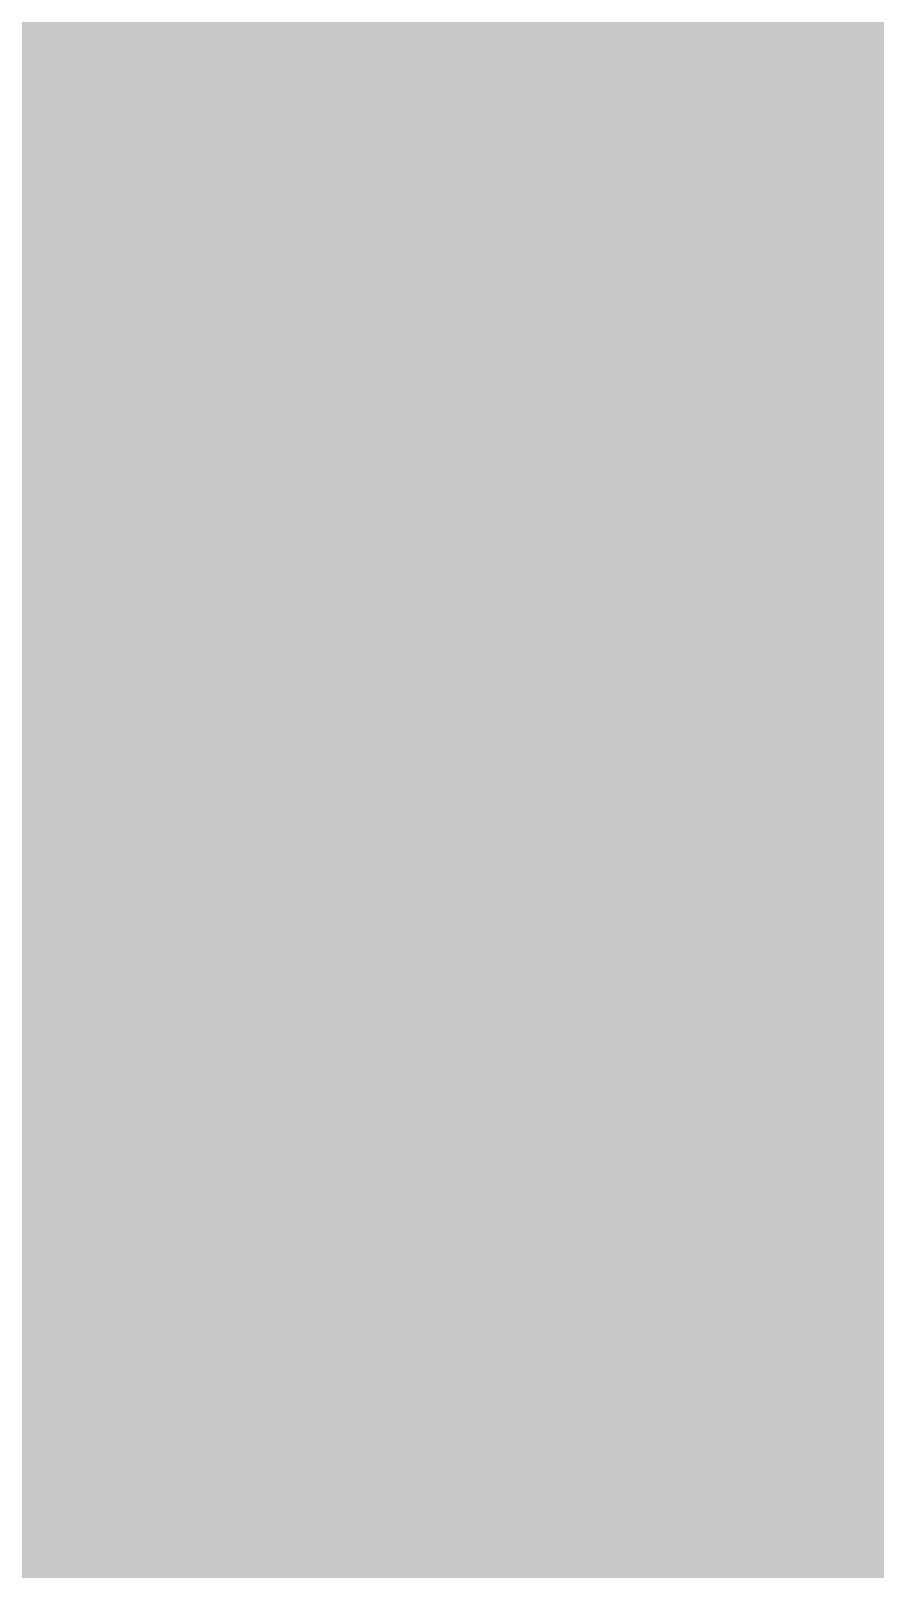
# Model space of a CAD drawing. Extents: x -0.1 to 65.1, y -1.2 to 30.1.
# Drawn here: x 27.1096 to 27.3611, y 4.9156 to 5.3763 of the extents above; entities that cross this region are included whole.
import ezdxf

# ---------------------------------------------------------------- set-up
doc = ezdxf.new("R2010")
doc.units = 0
doc.header["$MEASUREMENT"] = 0
doc.layers.get('0').update_dxf_attribs({"linetype": 'CONTINUOUS'})
doc.layers.add('2D_LINE_126', color=7, linetype='CONTINUOUS')

# ---------------------------------------------------------------- blocks, each defined once
blk = doc.blocks.new('SMOOTH_0$0254')
at = {"const_width": 0.0127}
blk.add_lwpolyline([(-0.00635, 0, 1), (0.00635, 0, 1)], format="xyb", close=True, dxfattribs=at)
blk = doc.blocks.new('DRAWING_63')
at = {"layer": '2D_LINE_126', "const_width": 0.0254}
for points in [[(-3.07467, -2.57175), (-3.07467, -2.56032), (-3.07467, -2.54889), (-3.07467, -2.53746), (-3.07467, -2.52603), (-3.07467, -2.5146), (-3.07467, -2.50317), (-3.07467, -2.49174), (-3.07467, -2.48031), (-3.07467, -2.46888), (-3.07467, -2.45745), (-3.07467, -2.44602), (-3.07467, -2.43459), (-3.07467, -2.42316), (-3.07467, -2.41173), (-3.07467, -2.4003), (-3.07467, -2.38887), (-3.07467, -2.37744), (-3.07467, -2.36601), (-3.07467, -2.35458), (-3.07467, -2.34315), (-3.07467, -2.33172), (-3.07467, -2.32029), (-3.07467, -2.30886), (-3.07467, -2.29743), (-3.07467, -2.286), (-3.07467, -2.27457), (-3.07467, -2.26314), (-3.07467, -2.25171), (-3.07467, -2.24028), (-3.07467, -2.22885), (-3.07467, -2.21742), (-3.07467, -2.20599), (-3.07467, -2.19456), (-3.07467, -2.18313), (-3.07467, -2.1717), (-3.07467, -2.16027), (-3.07467, -2.14884), (-3.07467, -2.13741), (-3.07467, -2.12598), (-3.07467, -2.11455), (-3.07467, -2.10312)], [(-3.06324, -2.57175), (-3.06324, -2.56032), (-3.06324, -2.54889), (-3.06324, -2.53746), (-3.06324, -2.52603), (-3.06324, -2.5146), (-3.06324, -2.50317), (-3.06324, -2.49174), (-3.06324, -2.48031), (-3.06324, -2.46888), (-3.06324, -2.45745), (-3.06324, -2.44602), (-3.06324, -2.43459), (-3.06324, -2.42316), (-3.06324, -2.41173), (-3.06324, -2.4003), (-3.06324, -2.38887), (-3.06324, -2.37744), (-3.06324, -2.36601), (-3.06324, -2.35458), (-3.06324, -2.34315), (-3.06324, -2.33172), (-3.06324, -2.32029), (-3.06324, -2.30886), (-3.06324, -2.29743), (-3.06324, -2.286), (-3.06324, -2.27457), (-3.06324, -2.26314), (-3.06324, -2.25171), (-3.06324, -2.24028), (-3.06324, -2.22885), (-3.06324, -2.21742), (-3.06324, -2.20599), (-3.06324, -2.19456), (-3.06324, -2.18313), (-3.06324, -2.1717), (-3.06324, -2.16027), (-3.06324, -2.14884), (-3.06324, -2.13741), (-3.06324, -2.12598), (-3.06324, -2.11455), (-3.06324, -2.10312)], [(-3.05181, -2.57175), (-3.05181, -2.56032), (-3.05181, -2.54889), (-3.05181, -2.53746), (-3.05181, -2.52603), (-3.05181, -2.5146), (-3.05181, -2.50317), (-3.05181, -2.49174), (-3.05181, -2.48031), (-3.05181, -2.46888), (-3.05181, -2.45745), (-3.05181, -2.44602), (-3.05181, -2.43459), (-3.05181, -2.42316), (-3.05181, -2.41173), (-3.05181, -2.4003), (-3.05181, -2.38887), (-3.05181, -2.37744), (-3.05181, -2.36601), (-3.05181, -2.35458), (-3.05181, -2.34315), (-3.05181, -2.33172), (-3.05181, -2.32029), (-3.05181, -2.30886), (-3.05181, -2.29743), (-3.05181, -2.286), (-3.05181, -2.27457), (-3.05181, -2.26314), (-3.05181, -2.25171), (-3.05181, -2.24028), (-3.05181, -2.22885), (-3.05181, -2.21742), (-3.05181, -2.20599), (-3.05181, -2.19456), (-3.05181, -2.18313), (-3.05181, -2.1717), (-3.05181, -2.16027), (-3.05181, -2.14884), (-3.05181, -2.13741), (-3.05181, -2.12598), (-3.05181, -2.11455), (-3.05181, -2.10312)], [(-3.04038, -2.57175), (-3.04038, -2.56032), (-3.04038, -2.54889), (-3.04038, -2.53746), (-3.04038, -2.52603), (-3.04038, -2.5146), (-3.04038, -2.50317), (-3.04038, -2.49174), (-3.04038, -2.48031), (-3.04038, -2.46888), (-3.04038, -2.45745), (-3.04038, -2.44602), (-3.04038, -2.43459), (-3.04038, -2.42316), (-3.04038, -2.41173), (-3.04038, -2.4003), (-3.04038, -2.38887), (-3.04038, -2.37744), (-3.04038, -2.36601), (-3.04038, -2.35458), (-3.04038, -2.34315), (-3.04038, -2.33172), (-3.04038, -2.32029), (-3.04038, -2.30886), (-3.04038, -2.29743), (-3.04038, -2.286), (-3.04038, -2.27457), (-3.04038, -2.26314), (-3.04038, -2.25171), (-3.04038, -2.24028), (-3.04038, -2.22885), (-3.04038, -2.21742), (-3.04038, -2.20599), (-3.04038, -2.19456), (-3.04038, -2.18313), (-3.04038, -2.1717), (-3.04038, -2.16027), (-3.04038, -2.14884), (-3.04038, -2.13741), (-3.04038, -2.12598), (-3.04038, -2.11455), (-3.04038, -2.10312)], [(-3.02895, -2.57175), (-3.02895, -2.56032), (-3.02895, -2.54889), (-3.02895, -2.53746), (-3.02895, -2.52603), (-3.02895, -2.5146), (-3.02895, -2.50317), (-3.02895, -2.49174), (-3.02895, -2.48031), (-3.02895, -2.46888), (-3.02895, -2.45745), (-3.02895, -2.44602), (-3.02895, -2.43459), (-3.02895, -2.42316), (-3.02895, -2.41173), (-3.02895, -2.4003), (-3.02895, -2.38887), (-3.02895, -2.37744), (-3.02895, -2.36601), (-3.02895, -2.35458), (-3.02895, -2.34315), (-3.02895, -2.33172), (-3.02895, -2.32029), (-3.02895, -2.30886), (-3.02895, -2.29743), (-3.02895, -2.286), (-3.02895, -2.27457), (-3.02895, -2.26314), (-3.02895, -2.25171), (-3.02895, -2.24028), (-3.02895, -2.22885), (-3.02895, -2.21742), (-3.02895, -2.20599), (-3.02895, -2.19456), (-3.02895, -2.18313), (-3.02895, -2.1717), (-3.02895, -2.16027), (-3.02895, -2.14884), (-3.02895, -2.13741), (-3.02895, -2.12598), (-3.02895, -2.11455), (-3.02895, -2.10312)], [(-3.01752, -2.57175), (-3.01752, -2.56032), (-3.01752, -2.54889), (-3.01752, -2.53746), (-3.01752, -2.52603), (-3.01752, -2.5146), (-3.01752, -2.50317), (-3.01752, -2.49174), (-3.01752, -2.48031), (-3.01752, -2.46888), (-3.01752, -2.45745), (-3.01752, -2.44602), (-3.01752, -2.43459), (-3.01752, -2.42316), (-3.01752, -2.41173), (-3.01752, -2.4003), (-3.01752, -2.38887), (-3.01752, -2.37744), (-3.01752, -2.36601), (-3.01752, -2.35458), (-3.01752, -2.34315), (-3.01752, -2.33172), (-3.01752, -2.32029), (-3.01752, -2.30886), (-3.01752, -2.29743), (-3.01752, -2.286), (-3.01752, -2.27457), (-3.01752, -2.26314), (-3.01752, -2.25171), (-3.01752, -2.24028), (-3.01752, -2.22885), (-3.01752, -2.21742), (-3.01752, -2.20599), (-3.01752, -2.19456), (-3.01752, -2.18313), (-3.01752, -2.1717), (-3.01752, -2.16027), (-3.01752, -2.14884), (-3.01752, -2.13741), (-3.01752, -2.12598), (-3.01752, -2.11455), (-3.01752, -2.10312)], [(-3.00609, -2.57175), (-3.00609, -2.56032), (-3.00609, -2.54889), (-3.00609, -2.53746), (-3.00609, -2.52603), (-3.00609, -2.5146), (-3.00609, -2.50317), (-3.00609, -2.49174), (-3.00609, -2.48031), (-3.00609, -2.46888), (-3.00609, -2.45745), (-3.00609, -2.44602), (-3.00609, -2.43459), (-3.00609, -2.42316), (-3.00609, -2.41173), (-3.00609, -2.4003), (-3.00609, -2.38887), (-3.00609, -2.37744), (-3.00609, -2.36601), (-3.00609, -2.35458), (-3.00609, -2.34315), (-3.00609, -2.33172), (-3.00609, -2.32029), (-3.00609, -2.30886), (-3.00609, -2.29743), (-3.00609, -2.286), (-3.00609, -2.27457), (-3.00609, -2.26314), (-3.00609, -2.25171), (-3.00609, -2.24028), (-3.00609, -2.22885), (-3.00609, -2.21742), (-3.00609, -2.20599), (-3.00609, -2.19456), (-3.00609, -2.18313), (-3.00609, -2.1717), (-3.00609, -2.16027), (-3.00609, -2.14884), (-3.00609, -2.13741), (-3.00609, -2.12598), (-3.00609, -2.11455), (-3.00609, -2.10312)], [(-2.99466, -2.57175), (-2.99466, -2.56032), (-2.99466, -2.54889), (-2.99466, -2.53746), (-2.99466, -2.52603), (-2.99466, -2.5146), (-2.99466, -2.50317), (-2.99466, -2.49174), (-2.99466, -2.48031), (-2.99466, -2.46888), (-2.99466, -2.45745), (-2.99466, -2.44602), (-2.99466, -2.43459), (-2.99466, -2.42316), (-2.99466, -2.41173), (-2.99466, -2.4003), (-2.99466, -2.38887), (-2.99466, -2.37744), (-2.99466, -2.36601), (-2.99466, -2.35458), (-2.99466, -2.34315), (-2.99466, -2.33172), (-2.99466, -2.32029), (-2.99466, -2.30886), (-2.99466, -2.29743), (-2.99466, -2.286), (-2.99466, -2.27457), (-2.99466, -2.26314), (-2.99466, -2.25171), (-2.99466, -2.24028), (-2.99466, -2.22885), (-2.99466, -2.21742), (-2.99466, -2.20599), (-2.99466, -2.19456), (-2.99466, -2.18313), (-2.99466, -2.1717), (-2.99466, -2.16027), (-2.99466, -2.14884), (-2.99466, -2.13741), (-2.99466, -2.12598), (-2.99466, -2.11455), (-2.99466, -2.10312)], [(-2.98323, -2.57175), (-2.98323, -2.56032), (-2.98323, -2.54889), (-2.98323, -2.53746), (-2.98323, -2.52603), (-2.98323, -2.5146), (-2.98323, -2.50317), (-2.98323, -2.49174), (-2.98323, -2.48031), (-2.98323, -2.46888), (-2.98323, -2.45745), (-2.98323, -2.44602), (-2.98323, -2.43459), (-2.98323, -2.42316), (-2.98323, -2.41173), (-2.98323, -2.4003), (-2.98323, -2.38887), (-2.98323, -2.37744), (-2.98323, -2.36601), (-2.98323, -2.35458), (-2.98323, -2.34315), (-2.98323, -2.33172), (-2.98323, -2.32029), (-2.98323, -2.30886), (-2.98323, -2.29743), (-2.98323, -2.286), (-2.98323, -2.27457), (-2.98323, -2.26314), (-2.98323, -2.25171), (-2.98323, -2.24028), (-2.98323, -2.22885), (-2.98323, -2.21742), (-2.98323, -2.20599), (-2.98323, -2.19456), (-2.98323, -2.18313), (-2.98323, -2.1717), (-2.98323, -2.16027), (-2.98323, -2.14884), (-2.98323, -2.13741), (-2.98323, -2.12598), (-2.98323, -2.11455), (-2.98323, -2.10312)], [(-3.25755, -2.41173), (-3.24612, -2.41173), (-3.23469, -2.41173), (-3.22326, -2.41173), (-3.22326, -2.4003), (-3.21183, -2.4003), (-3.2004, -2.4003), (-3.18897, -2.4003), (-3.18897, -2.38887), (-3.17754, -2.38887), (-3.16611, -2.38887), (-3.16611, -2.37744), (-3.15468, -2.37744), (-3.14325, -2.37744), (-3.14325, -2.36601), (-3.13182, -2.36601), (-3.13182, -2.35458), (-3.12039, -2.35458), (-3.10896, -2.35458), (-3.09753, -2.35458), (-3.09753, -2.34315), (-3.0861, -2.34315), (-3.0861, -2.33172), (-3.07467, -2.33172), (-3.06324, -2.33172), (-3.05181, -2.33172), (-3.04038, -2.33172), (-3.02895, -2.33172), (-3.01752, -2.33172), (-3.00609, -2.33172), (-2.99466, -2.33172), (-2.98323, -2.33172), (-2.9718, -2.33172)], [(-3.25755, -2.57175), (-3.24612, -2.57175), (-3.23469, -2.57175), (-3.22326, -2.57175), (-3.21183, -2.57175), (-3.2004, -2.57175), (-3.18897, -2.57175), (-3.17754, -2.57175), (-3.16611, -2.57175), (-3.15468, -2.57175), (-3.14325, -2.57175), (-3.13182, -2.57175), (-3.12039, -2.57175), (-3.10896, -2.57175), (-3.09753, -2.57175), (-3.0861, -2.57175), (-3.07467, -2.57175), (-3.06324, -2.57175), (-3.05181, -2.57175), (-3.04038, -2.57175), (-3.02895, -2.57175), (-3.01752, -2.57175), (-3.00609, -2.57175), (-2.99466, -2.57175), (-2.98323, -2.57175), (-2.9718, -2.57175)], [(-3.25755, -2.52603), (-3.24612, -2.52603), (-3.23469, -2.52603), (-3.22326, -2.52603), (-3.22326, -2.5146), (-3.21183, -2.5146), (-3.2004, -2.5146), (-3.18897, -2.5146), (-3.18897, -2.50317), (-3.17754, -2.50317), (-3.16611, -2.50317), (-3.16611, -2.49174), (-3.15468, -2.49174), (-3.14325, -2.49174), (-3.14325, -2.48031), (-3.13182, -2.48031), (-3.13182, -2.46888), (-3.12039, -2.46888), (-3.10896, -2.46888), (-3.09753, -2.46888), (-3.09753, -2.45745), (-3.0861, -2.45745), (-3.0861, -2.44602), (-3.07467, -2.44602), (-3.06324, -2.44602), (-3.05181, -2.44602), (-3.04038, -2.44602), (-3.02895, -2.44602), (-3.01752, -2.44602), (-3.00609, -2.44602), (-2.99466, -2.44602), (-2.98323, -2.44602), (-2.9718, -2.44602)], [(-3.13182, -2.57175), (-3.13182, -2.56032), (-3.12039, -2.56032), (-3.10896, -2.56032), (-3.09753, -2.56032), (-3.09753, -2.54889), (-3.0861, -2.54889), (-3.0861, -2.53746), (-3.07467, -2.53746), (-3.06324, -2.53746), (-3.05181, -2.53746), (-3.04038, -2.53746), (-3.02895, -2.53746), (-3.01752, -2.53746), (-3.00609, -2.53746), (-2.99466, -2.53746), (-2.98323, -2.53746), (-2.9718, -2.53746)], [(-3.25755, -2.36601), (-3.24612, -2.36601), (-3.23469, -2.36601), (-3.22326, -2.36601), (-3.22326, -2.35458), (-3.21183, -2.35458), (-3.2004, -2.35458), (-3.18897, -2.35458), (-3.18897, -2.34315), (-3.17754, -2.34315), (-3.16611, -2.34315), (-3.16611, -2.33172), (-3.15468, -2.33172), (-3.14325, -2.33172), (-3.14325, -2.32029), (-3.13182, -2.32029), (-3.13182, -2.30886), (-3.12039, -2.30886), (-3.10896, -2.30886), (-3.09753, -2.30886), (-3.09753, -2.29743), (-3.0861, -2.29743), (-3.0861, -2.286), (-3.07467, -2.286), (-3.06324, -2.286), (-3.05181, -2.286), (-3.04038, -2.286), (-3.02895, -2.286), (-3.01752, -2.286), (-3.00609, -2.286), (-2.99466, -2.286), (-2.98323, -2.286), (-2.9718, -2.286)], [(-3.16611, -2.57175), (-3.16611, -2.56032), (-3.15468, -2.56032), (-3.14325, -2.56032), (-3.14325, -2.54889), (-3.13182, -2.54889), (-3.13182, -2.53746), (-3.12039, -2.53746), (-3.10896, -2.53746), (-3.09753, -2.53746), (-3.09753, -2.52603), (-3.0861, -2.52603), (-3.0861, -2.5146), (-3.07467, -2.5146), (-3.06324, -2.5146), (-3.05181, -2.5146), (-3.04038, -2.5146), (-3.02895, -2.5146), (-3.01752, -2.5146), (-3.00609, -2.5146), (-2.99466, -2.5146), (-2.98323, -2.5146), (-2.9718, -2.5146)], [(-3.22326, -2.57175), (-3.22326, -2.56032), (-3.21183, -2.56032), (-3.2004, -2.56032), (-3.18897, -2.56032), (-3.18897, -2.54889), (-3.17754, -2.54889), (-3.16611, -2.54889), (-3.16611, -2.53746), (-3.15468, -2.53746), (-3.14325, -2.53746), (-3.14325, -2.52603), (-3.13182, -2.52603), (-3.13182, -2.5146), (-3.12039, -2.5146), (-3.10896, -2.5146), (-3.09753, -2.5146), (-3.09753, -2.50317), (-3.0861, -2.50317), (-3.0861, -2.49174), (-3.07467, -2.49174), (-3.06324, -2.49174), (-3.05181, -2.49174), (-3.04038, -2.49174), (-3.02895, -2.49174), (-3.01752, -2.49174), (-3.00609, -2.49174), (-2.99466, -2.49174), (-2.98323, -2.49174), (-2.9718, -2.49174)], [(-3.25755, -2.29743), (-3.24612, -2.29743), (-3.23469, -2.29743), (-3.22326, -2.29743), (-3.22326, -2.286), (-3.21183, -2.286), (-3.2004, -2.286), (-3.18897, -2.286), (-3.18897, -2.27457), (-3.17754, -2.27457), (-3.16611, -2.27457), (-3.16611, -2.26314), (-3.15468, -2.26314), (-3.14325, -2.26314), (-3.14325, -2.25171), (-3.13182, -2.25171), (-3.13182, -2.24028), (-3.12039, -2.24028), (-3.10896, -2.24028), (-3.09753, -2.24028), (-3.09753, -2.22885), (-3.0861, -2.22885), (-3.0861, -2.21742), (-3.07467, -2.21742), (-3.06324, -2.21742), (-3.05181, -2.21742), (-3.04038, -2.21742), (-3.02895, -2.21742), (-3.01752, -2.21742), (-3.00609, -2.21742), (-2.99466, -2.21742), (-2.98323, -2.21742), (-2.9718, -2.21742)], [(-3.25755, -2.25171), (-3.24612, -2.25171), (-3.23469, -2.25171), (-3.22326, -2.25171), (-3.22326, -2.24028), (-3.21183, -2.24028), (-3.2004, -2.24028), (-3.18897, -2.24028), (-3.18897, -2.22885), (-3.17754, -2.22885), (-3.16611, -2.22885), (-3.16611, -2.21742), (-3.15468, -2.21742), (-3.14325, -2.21742), (-3.14325, -2.20599), (-3.13182, -2.20599), (-3.13182, -2.19456), (-3.12039, -2.19456), (-3.10896, -2.19456), (-3.09753, -2.19456), (-3.09753, -2.18313), (-3.0861, -2.18313), (-3.0861, -2.1717), (-3.07467, -2.1717), (-3.06324, -2.1717), (-3.05181, -2.1717), (-3.04038, -2.1717), (-3.02895, -2.1717), (-3.01752, -2.1717), (-3.00609, -2.1717), (-2.99466, -2.1717), (-2.98323, -2.1717), (-2.9718, -2.1717)], [(-3.25755, -2.46888), (-3.24612, -2.46888), (-3.23469, -2.46888), (-3.22326, -2.46888), (-3.22326, -2.45745), (-3.21183, -2.45745), (-3.2004, -2.45745), (-3.18897, -2.45745), (-3.18897, -2.44602), (-3.17754, -2.44602), (-3.16611, -2.44602), (-3.16611, -2.43459), (-3.15468, -2.43459), (-3.14325, -2.43459), (-3.14325, -2.42316), (-3.13182, -2.42316), (-3.13182, -2.41173), (-3.12039, -2.41173), (-3.10896, -2.41173), (-3.09753, -2.41173), (-3.09753, -2.4003), (-3.0861, -2.4003), (-3.0861, -2.38887), (-3.07467, -2.38887), (-3.06324, -2.38887), (-3.05181, -2.38887), (-3.04038, -2.38887), (-3.02895, -2.38887), (-3.01752, -2.38887), (-3.00609, -2.38887), (-2.99466, -2.38887), (-2.98323, -2.38887), (-2.9718, -2.38887)], [(-2.9718, -2.37744), (-2.98323, -2.37744), (-2.99466, -2.37744), (-3.00609, -2.37744), (-3.01752, -2.37744), (-3.02895, -2.37744), (-3.04038, -2.37744), (-3.05181, -2.37744), (-3.06324, -2.37744), (-3.07467, -2.37744), (-3.0861, -2.37744), (-3.0861, -2.38887), (-3.09753, -2.38887), (-3.09753, -2.4003), (-3.10896, -2.4003), (-3.12039, -2.4003), (-3.13182, -2.4003), (-3.13182, -2.41173), (-3.14325, -2.41173), (-3.14325, -2.42316), (-3.15468, -2.42316), (-3.16611, -2.42316), (-3.16611, -2.43459), (-3.17754, -2.43459), (-3.18897, -2.43459), (-3.18897, -2.44602), (-3.2004, -2.44602), (-3.21183, -2.44602), (-3.22326, -2.44602), (-3.22326, -2.45745), (-3.23469, -2.45745), (-3.24612, -2.45745), (-3.25755, -2.45745)], [(-3.25755, -2.49174), (-3.24612, -2.49174), (-3.23469, -2.49174), (-3.22326, -2.49174), (-3.22326, -2.48031), (-3.21183, -2.48031), (-3.2004, -2.48031), (-3.18897, -2.48031), (-3.18897, -2.46888), (-3.17754, -2.46888), (-3.16611, -2.46888), (-3.16611, -2.45745), (-3.15468, -2.45745), (-3.14325, -2.45745), (-3.14325, -2.44602), (-3.13182, -2.44602), (-3.13182, -2.43459), (-3.12039, -2.43459), (-3.10896, -2.43459), (-3.09753, -2.43459), (-3.09753, -2.42316), (-3.0861, -2.42316), (-3.0861, -2.41173), (-3.07467, -2.41173), (-3.06324, -2.41173), (-3.05181, -2.41173), (-3.04038, -2.41173), (-3.02895, -2.41173), (-3.01752, -2.41173), (-3.00609, -2.41173), (-2.99466, -2.41173), (-2.98323, -2.41173), (-2.9718, -2.41173)], [(-2.9718, -2.4003), (-2.98323, -2.4003), (-2.99466, -2.4003), (-3.00609, -2.4003), (-3.01752, -2.4003), (-3.02895, -2.4003), (-3.04038, -2.4003), (-3.05181, -2.4003), (-3.06324, -2.4003), (-3.07467, -2.4003), (-3.0861, -2.4003), (-3.0861, -2.41173), (-3.09753, -2.41173), (-3.09753, -2.42316), (-3.10896, -2.42316), (-3.12039, -2.42316), (-3.13182, -2.42316), (-3.13182, -2.43459), (-3.14325, -2.43459), (-3.14325, -2.44602), (-3.15468, -2.44602), (-3.16611, -2.44602), (-3.16611, -2.45745), (-3.17754, -2.45745), (-3.18897, -2.45745), (-3.18897, -2.46888), (-3.2004, -2.46888), (-3.21183, -2.46888), (-3.22326, -2.46888), (-3.22326, -2.48031), (-3.23469, -2.48031), (-3.24612, -2.48031), (-3.25755, -2.48031)], [(-3.25755, -2.44602), (-3.24612, -2.44602), (-3.23469, -2.44602), (-3.22326, -2.44602), (-3.22326, -2.43459), (-3.21183, -2.43459), (-3.2004, -2.43459), (-3.18897, -2.43459), (-3.18897, -2.42316), (-3.17754, -2.42316), (-3.16611, -2.42316), (-3.16611, -2.41173), (-3.15468, -2.41173), (-3.14325, -2.41173), (-3.14325, -2.4003), (-3.13182, -2.4003), (-3.13182, -2.38887), (-3.12039, -2.38887), (-3.10896, -2.38887), (-3.09753, -2.38887), (-3.09753, -2.37744), (-3.0861, -2.37744), (-3.0861, -2.36601), (-3.07467, -2.36601), (-3.06324, -2.36601), (-3.05181, -2.36601), (-3.04038, -2.36601), (-3.02895, -2.36601), (-3.01752, -2.36601), (-3.00609, -2.36601), (-2.99466, -2.36601), (-2.98323, -2.36601), (-2.9718, -2.36601)], [(-2.9718, -2.35458), (-2.98323, -2.35458), (-2.99466, -2.35458), (-3.00609, -2.35458), (-3.01752, -2.35458), (-3.02895, -2.35458), (-3.04038, -2.35458), (-3.05181, -2.35458), (-3.06324, -2.35458), (-3.07467, -2.35458), (-3.0861, -2.35458), (-3.0861, -2.36601), (-3.09753, -2.36601), (-3.09753, -2.37744), (-3.10896, -2.37744), (-3.12039, -2.37744), (-3.13182, -2.37744), (-3.13182, -2.38887), (-3.14325, -2.38887), (-3.14325, -2.4003), (-3.15468, -2.4003), (-3.16611, -2.4003), (-3.16611, -2.41173), (-3.17754, -2.41173), (-3.18897, -2.41173), (-3.18897, -2.42316), (-3.2004, -2.42316), (-3.21183, -2.42316), (-3.22326, -2.42316), (-3.22326, -2.43459), (-3.23469, -2.43459), (-3.24612, -2.43459), (-3.25755, -2.43459)], [(-3.25755, -2.4003), (-3.24612, -2.4003), (-3.23469, -2.4003), (-3.22326, -2.4003), (-3.22326, -2.38887), (-3.21183, -2.38887), (-3.2004, -2.38887), (-3.18897, -2.38887), (-3.18897, -2.37744), (-3.17754, -2.37744), (-3.16611, -2.37744), (-3.16611, -2.36601), (-3.15468, -2.36601), (-3.14325, -2.36601), (-3.14325, -2.35458), (-3.13182, -2.35458), (-3.13182, -2.34315), (-3.12039, -2.34315), (-3.10896, -2.34315), (-3.09753, -2.34315), (-3.09753, -2.33172), (-3.0861, -2.33172), (-3.0861, -2.32029), (-3.07467, -2.32029), (-3.06324, -2.32029), (-3.05181, -2.32029), (-3.04038, -2.32029), (-3.02895, -2.32029), (-3.01752, -2.32029), (-3.00609, -2.32029), (-2.99466, -2.32029), (-2.98323, -2.32029), (-2.9718, -2.32029)], [(-2.9718, -2.30886), (-2.98323, -2.30886), (-2.99466, -2.30886), (-3.00609, -2.30886), (-3.01752, -2.30886), (-3.02895, -2.30886), (-3.04038, -2.30886), (-3.05181, -2.30886), (-3.06324, -2.30886), (-3.07467, -2.30886), (-3.0861, -2.30886), (-3.0861, -2.32029), (-3.09753, -2.32029), (-3.09753, -2.33172), (-3.10896, -2.33172), (-3.12039, -2.33172), (-3.13182, -2.33172), (-3.13182, -2.34315), (-3.14325, -2.34315), (-3.14325, -2.35458), (-3.15468, -2.35458), (-3.16611, -2.35458), (-3.16611, -2.36601), (-3.17754, -2.36601), (-3.18897, -2.36601), (-3.18897, -2.37744), (-3.2004, -2.37744), (-3.21183, -2.37744), (-3.22326, -2.37744), (-3.22326, -2.38887), (-3.23469, -2.38887), (-3.24612, -2.38887), (-3.25755, -2.38887)], [(-3.10896, -2.57175), (-3.10896, -2.56032), (-3.10896, -2.54889), (-3.10896, -2.53746), (-3.10896, -2.52603), (-3.10896, -2.5146), (-3.10896, -2.50317), (-3.10896, -2.49174), (-3.10896, -2.48031), (-3.10896, -2.46888), (-3.10896, -2.45745), (-3.10896, -2.44602), (-3.10896, -2.43459), (-3.10896, -2.42316), (-3.10896, -2.41173), (-3.10896, -2.4003), (-3.10896, -2.38887), (-3.10896, -2.37744), (-3.10896, -2.36601), (-3.10896, -2.35458), (-3.10896, -2.34315), (-3.10896, -2.33172), (-3.10896, -2.32029), (-3.10896, -2.30886), (-3.10896, -2.29743), (-3.10896, -2.286), (-3.10896, -2.27457), (-3.10896, -2.26314), (-3.10896, -2.25171), (-3.10896, -2.24028), (-3.10896, -2.22885), (-3.10896, -2.21742), (-3.10896, -2.20599), (-3.10896, -2.19456), (-3.10896, -2.18313), (-3.10896, -2.1717), (-3.10896, -2.16027), (-3.10896, -2.14884), (-3.10896, -2.13741), (-3.10896, -2.12598), (-3.10896, -2.11455), (-3.10896, -2.10312)], [(-3.16611, -2.10312), (-3.18897, -2.11455), (-3.22326, -2.12598), (-3.25755, -2.13741)], [(-3.16611, -2.10312), (-3.16611, -2.11455), (-3.17754, -2.11455), (-3.18897, -2.11455), (-3.18897, -2.12598), (-3.2004, -2.12598), (-3.21183, -2.12598), (-3.22326, -2.12598), (-3.22326, -2.13741), (-3.23469, -2.13741), (-3.24612, -2.13741), (-3.25755, -2.13741)], [(-3.14325, -2.10312), (-3.14325, -2.11455), (-3.15468, -2.11455), (-3.16611, -2.11455), (-3.16611, -2.12598), (-3.17754, -2.12598), (-3.18897, -2.12598), (-3.18897, -2.13741), (-3.2004, -2.13741), (-3.21183, -2.13741), (-3.22326, -2.13741), (-3.22326, -2.14884), (-3.23469, -2.14884), (-3.24612, -2.14884), (-3.25755, -2.14884)], [(-3.12039, -2.57175), (-3.12039, -2.56032), (-3.12039, -2.54889), (-3.12039, -2.53746), (-3.12039, -2.52603), (-3.12039, -2.5146), (-3.12039, -2.50317), (-3.12039, -2.49174), (-3.12039, -2.48031), (-3.12039, -2.46888), (-3.12039, -2.45745), (-3.12039, -2.44602), (-3.12039, -2.43459), (-3.12039, -2.42316), (-3.12039, -2.41173), (-3.12039, -2.4003), (-3.12039, -2.38887), (-3.12039, -2.37744), (-3.12039, -2.36601), (-3.12039, -2.35458), (-3.12039, -2.34315), (-3.12039, -2.33172), (-3.12039, -2.32029), (-3.12039, -2.30886), (-3.12039, -2.29743), (-3.12039, -2.286), (-3.12039, -2.27457), (-3.12039, -2.26314), (-3.12039, -2.25171), (-3.12039, -2.24028), (-3.12039, -2.22885), (-3.12039, -2.21742), (-3.12039, -2.20599), (-3.12039, -2.19456), (-3.12039, -2.18313), (-3.12039, -2.1717), (-3.12039, -2.16027), (-3.12039, -2.14884), (-3.12039, -2.13741), (-3.12039, -2.12598), (-3.12039, -2.11455), (-3.12039, -2.10312)], [(-3.13182, -2.10312), (-3.13182, -2.11455), (-3.14325, -2.11455), (-3.14325, -2.12598), (-3.15468, -2.12598), (-3.16611, -2.12598), (-3.16611, -2.13741), (-3.17754, -2.13741), (-3.18897, -2.13741), (-3.18897, -2.14884), (-3.2004, -2.14884), (-3.21183, -2.14884), (-3.22326, -2.14884), (-3.22326, -2.16027), (-3.23469, -2.16027), (-3.24612, -2.16027), (-3.25755, -2.16027)], [(-3.09753, -2.10312), (-3.09753, -2.11455), (-3.10896, -2.11455), (-3.12039, -2.11455), (-3.13182, -2.11455), (-3.13182, -2.12598), (-3.14325, -2.12598), (-3.14325, -2.13741), (-3.15468, -2.13741), (-3.16611, -2.13741), (-3.16611, -2.14884), (-3.17754, -2.14884), (-3.18897, -2.14884), (-3.18897, -2.16027), (-3.2004, -2.16027), (-3.21183, -2.16027), (-3.22326, -2.16027), (-3.22326, -2.1717), (-3.23469, -2.1717), (-3.24612, -2.1717), (-3.25755, -2.1717)], [(-3.15468, -2.57175), (-3.15468, -2.56032), (-3.15468, -2.54889), (-3.15468, -2.53746), (-3.15468, -2.52603), (-3.15468, -2.5146), (-3.15468, -2.50317), (-3.15468, -2.49174), (-3.15468, -2.48031), (-3.15468, -2.46888), (-3.15468, -2.45745), (-3.15468, -2.44602), (-3.15468, -2.43459), (-3.15468, -2.42316), (-3.15468, -2.41173), (-3.15468, -2.4003), (-3.15468, -2.38887), (-3.15468, -2.37744), (-3.15468, -2.36601), (-3.15468, -2.35458), (-3.15468, -2.34315), (-3.15468, -2.33172), (-3.15468, -2.32029), (-3.15468, -2.30886), (-3.15468, -2.29743), (-3.15468, -2.286), (-3.15468, -2.27457), (-3.15468, -2.26314), (-3.15468, -2.25171), (-3.15468, -2.24028), (-3.15468, -2.22885), (-3.15468, -2.21742), (-3.15468, -2.20599), (-3.15468, -2.19456), (-3.15468, -2.18313), (-3.15468, -2.1717), (-3.15468, -2.16027), (-3.15468, -2.14884), (-3.15468, -2.13741), (-3.15468, -2.12598), (-3.15468, -2.11455), (-3.15468, -2.10312)], [(-3.0861, -2.10312), (-3.0861, -2.11455), (-3.09753, -2.11455), (-3.09753, -2.12598), (-3.10896, -2.12598), (-3.12039, -2.12598), (-3.13182, -2.12598), (-3.13182, -2.13741), (-3.14325, -2.13741), (-3.14325, -2.14884), (-3.15468, -2.14884), (-3.16611, -2.14884), (-3.16611, -2.16027), (-3.17754, -2.16027), (-3.18897, -2.16027), (-3.18897, -2.1717), (-3.2004, -2.1717), (-3.21183, -2.1717), (-3.22326, -2.1717), (-3.22326, -2.18313), (-3.23469, -2.18313), (-3.24612, -2.18313), (-3.25755, -2.18313)], [(-3.17754, -2.57175), (-3.17754, -2.56032), (-3.17754, -2.54889), (-3.17754, -2.53746), (-3.17754, -2.52603), (-3.17754, -2.5146), (-3.17754, -2.50317), (-3.17754, -2.49174), (-3.17754, -2.48031), (-3.17754, -2.46888), (-3.17754, -2.45745), (-3.17754, -2.44602), (-3.17754, -2.43459), (-3.17754, -2.42316), (-3.17754, -2.41173), (-3.17754, -2.4003), (-3.17754, -2.38887), (-3.17754, -2.37744), (-3.17754, -2.36601), (-3.17754, -2.35458), (-3.17754, -2.34315), (-3.17754, -2.33172), (-3.17754, -2.32029), (-3.17754, -2.30886), (-3.17754, -2.29743), (-3.17754, -2.286), (-3.17754, -2.27457), (-3.17754, -2.26314), (-3.17754, -2.25171), (-3.17754, -2.24028), (-3.17754, -2.22885), (-3.17754, -2.21742), (-3.17754, -2.20599), (-3.17754, -2.19456), (-3.17754, -2.18313), (-3.17754, -2.1717), (-3.17754, -2.16027), (-3.17754, -2.14884), (-3.17754, -2.13741), (-3.17754, -2.12598), (-3.17754, -2.11455), (-3.17754, -2.10312)], [(-2.9718, -2.11455), (-2.98323, -2.11455), (-2.99466, -2.11455), (-3.00609, -2.11455), (-3.01752, -2.11455), (-3.02895, -2.11455), (-3.04038, -2.11455), (-3.05181, -2.11455), (-3.06324, -2.11455), (-3.07467, -2.11455), (-3.0861, -2.11455), (-3.0861, -2.12598), (-3.09753, -2.12598), (-3.09753, -2.13741), (-3.10896, -2.13741), (-3.12039, -2.13741), (-3.13182, -2.13741), (-3.13182, -2.14884), (-3.14325, -2.14884), (-3.14325, -2.16027), (-3.15468, -2.16027), (-3.16611, -2.16027), (-3.16611, -2.1717), (-3.17754, -2.1717), (-3.18897, -2.1717), (-3.18897, -2.18313), (-3.2004, -2.18313), (-3.21183, -2.18313), (-3.22326, -2.18313), (-3.22326, -2.19456), (-3.23469, -2.19456), (-3.24612, -2.19456), (-3.25755, -2.19456)], [(-3.21183, -2.57175), (-3.21183, -2.56032), (-3.21183, -2.54889), (-3.21183, -2.53746), (-3.21183, -2.52603), (-3.21183, -2.5146), (-3.21183, -2.50317), (-3.21183, -2.49174), (-3.21183, -2.48031), (-3.21183, -2.46888), (-3.21183, -2.45745), (-3.21183, -2.44602), (-3.21183, -2.43459), (-3.21183, -2.42316), (-3.21183, -2.41173), (-3.21183, -2.4003), (-3.21183, -2.38887), (-3.21183, -2.37744), (-3.21183, -2.36601), (-3.21183, -2.35458), (-3.21183, -2.34315), (-3.21183, -2.33172), (-3.21183, -2.32029), (-3.21183, -2.30886), (-3.21183, -2.29743), (-3.21183, -2.286), (-3.21183, -2.27457), (-3.21183, -2.26314), (-3.21183, -2.25171), (-3.21183, -2.24028), (-3.21183, -2.22885), (-3.21183, -2.21742), (-3.21183, -2.20599), (-3.21183, -2.19456), (-3.21183, -2.18313), (-3.21183, -2.1717), (-3.21183, -2.16027), (-3.21183, -2.14884), (-3.21183, -2.13741), (-3.21183, -2.12598), (-3.21183, -2.11455)], [(-3.2004, -2.57175), (-3.2004, -2.56032), (-3.2004, -2.54889), (-3.2004, -2.53746), (-3.2004, -2.52603), (-3.2004, -2.5146), (-3.2004, -2.50317), (-3.2004, -2.49174), (-3.2004, -2.48031), (-3.2004, -2.46888), (-3.2004, -2.45745), (-3.2004, -2.44602), (-3.2004, -2.43459), (-3.2004, -2.42316), (-3.2004, -2.41173), (-3.2004, -2.4003), (-3.2004, -2.38887), (-3.2004, -2.37744), (-3.2004, -2.36601), (-3.2004, -2.35458), (-3.2004, -2.34315), (-3.2004, -2.33172), (-3.2004, -2.32029), (-3.2004, -2.30886), (-3.2004, -2.29743), (-3.2004, -2.286), (-3.2004, -2.27457), (-3.2004, -2.26314), (-3.2004, -2.25171), (-3.2004, -2.24028), (-3.2004, -2.22885), (-3.2004, -2.21742), (-3.2004, -2.20599), (-3.2004, -2.19456), (-3.2004, -2.18313), (-3.2004, -2.1717), (-3.2004, -2.16027), (-3.2004, -2.14884), (-3.2004, -2.13741), (-3.2004, -2.12598), (-3.2004, -2.11455)], [(-2.9718, -2.12598), (-2.98323, -2.12598), (-2.99466, -2.12598), (-3.00609, -2.12598), (-3.01752, -2.12598), (-3.02895, -2.12598), (-3.04038, -2.12598), (-3.05181, -2.12598), (-3.06324, -2.12598), (-3.07467, -2.12598), (-3.0861, -2.12598), (-3.0861, -2.13741), (-3.09753, -2.13741), (-3.09753, -2.14884), (-3.10896, -2.14884), (-3.12039, -2.14884), (-3.13182, -2.14884), (-3.13182, -2.16027), (-3.14325, -2.16027), (-3.14325, -2.1717), (-3.15468, -2.1717), (-3.16611, -2.1717), (-3.16611, -2.18313), (-3.17754, -2.18313), (-3.18897, -2.18313), (-3.18897, -2.19456), (-3.2004, -2.19456), (-3.21183, -2.19456), (-3.22326, -2.19456), (-3.22326, -2.20599), (-3.23469, -2.20599), (-3.24612, -2.20599), (-3.25755, -2.20599)], [(-3.24612, -2.57175), (-3.24612, -2.56032), (-3.24612, -2.54889), (-3.24612, -2.53746), (-3.24612, -2.52603), (-3.24612, -2.5146), (-3.24612, -2.50317), (-3.24612, -2.49174), (-3.24612, -2.48031), (-3.24612, -2.46888), (-3.24612, -2.45745), (-3.24612, -2.44602), (-3.24612, -2.43459), (-3.24612, -2.42316), (-3.24612, -2.41173), (-3.24612, -2.4003), (-3.24612, -2.38887), (-3.24612, -2.37744), (-3.24612, -2.36601), (-3.24612, -2.35458), (-3.24612, -2.34315), (-3.24612, -2.33172), (-3.24612, -2.32029), (-3.24612, -2.30886), (-3.24612, -2.29743), (-3.24612, -2.286), (-3.24612, -2.27457), (-3.24612, -2.26314), (-3.24612, -2.25171), (-3.24612, -2.24028), (-3.24612, -2.22885), (-3.24612, -2.21742), (-3.24612, -2.20599), (-3.24612, -2.19456), (-3.24612, -2.18313), (-3.24612, -2.1717), (-3.24612, -2.16027), (-3.24612, -2.14884), (-3.24612, -2.13741), (-3.24612, -2.12598)], [(-3.23469, -2.57175), (-3.23469, -2.56032), (-3.23469, -2.54889), (-3.23469, -2.53746), (-3.23469, -2.52603), (-3.23469, -2.5146), (-3.23469, -2.50317), (-3.23469, -2.49174), (-3.23469, -2.48031), (-3.23469, -2.46888), (-3.23469, -2.45745), (-3.23469, -2.44602), (-3.23469, -2.43459), (-3.23469, -2.42316), (-3.23469, -2.41173), (-3.23469, -2.4003), (-3.23469, -2.38887), (-3.23469, -2.37744), (-3.23469, -2.36601), (-3.23469, -2.35458), (-3.23469, -2.34315), (-3.23469, -2.33172), (-3.23469, -2.32029), (-3.23469, -2.30886), (-3.23469, -2.29743), (-3.23469, -2.286), (-3.23469, -2.27457), (-3.23469, -2.26314), (-3.23469, -2.25171), (-3.23469, -2.24028), (-3.23469, -2.22885), (-3.23469, -2.21742), (-3.23469, -2.20599), (-3.23469, -2.19456), (-3.23469, -2.18313), (-3.23469, -2.1717), (-3.23469, -2.16027), (-3.23469, -2.14884), (-3.23469, -2.13741), (-3.23469, -2.12598)], [(-2.9718, -2.13741), (-2.98323, -2.13741), (-2.99466, -2.13741), (-3.00609, -2.13741), (-3.01752, -2.13741), (-3.02895, -2.13741), (-3.04038, -2.13741), (-3.05181, -2.13741), (-3.06324, -2.13741), (-3.07467, -2.13741), (-3.0861, -2.13741), (-3.0861, -2.14884), (-3.09753, -2.14884), (-3.09753, -2.16027), (-3.10896, -2.16027), (-3.12039, -2.16027), (-3.13182, -2.16027), (-3.13182, -2.1717), (-3.14325, -2.1717), (-3.14325, -2.18313), (-3.15468, -2.18313), (-3.16611, -2.18313), (-3.16611, -2.19456), (-3.17754, -2.19456), (-3.18897, -2.19456), (-3.18897, -2.20599), (-3.2004, -2.20599), (-3.21183, -2.20599), (-3.22326, -2.20599), (-3.22326, -2.21742), (-3.23469, -2.21742), (-3.24612, -2.21742), (-3.25755, -2.21742)], [(-2.9718, -2.14884), (-2.98323, -2.14884), (-2.99466, -2.14884), (-3.00609, -2.14884), (-3.01752, -2.14884), (-3.02895, -2.14884), (-3.04038, -2.14884), (-3.05181, -2.14884), (-3.06324, -2.14884), (-3.07467, -2.14884), (-3.0861, -2.14884), (-3.0861, -2.16027), (-3.09753, -2.16027), (-3.09753, -2.1717), (-3.10896, -2.1717), (-3.12039, -2.1717), (-3.13182, -2.1717), (-3.13182, -2.18313), (-3.14325, -2.18313), (-3.14325, -2.19456), (-3.15468, -2.19456), (-3.16611, -2.19456), (-3.16611, -2.20599), (-3.17754, -2.20599), (-3.18897, -2.20599), (-3.18897, -2.21742), (-3.2004, -2.21742), (-3.21183, -2.21742), (-3.22326, -2.21742), (-3.22326, -2.22885), (-3.23469, -2.22885), (-3.24612, -2.22885), (-3.25755, -2.22885)], [(-2.9718, -2.16027), (-2.98323, -2.16027), (-2.99466, -2.16027), (-3.00609, -2.16027), (-3.01752, -2.16027), (-3.02895, -2.16027), (-3.04038, -2.16027), (-3.05181, -2.16027), (-3.06324, -2.16027), (-3.07467, -2.16027), (-3.0861, -2.16027), (-3.0861, -2.1717), (-3.09753, -2.1717), (-3.09753, -2.18313), (-3.10896, -2.18313), (-3.12039, -2.18313), (-3.13182, -2.18313), (-3.13182, -2.19456), (-3.14325, -2.19456), (-3.14325, -2.20599), (-3.15468, -2.20599), (-3.16611, -2.20599), (-3.16611, -2.21742), (-3.17754, -2.21742), (-3.18897, -2.21742), (-3.18897, -2.22885), (-3.2004, -2.22885), (-3.21183, -2.22885), (-3.22326, -2.22885), (-3.22326, -2.24028), (-3.23469, -2.24028), (-3.24612, -2.24028), (-3.25755, -2.24028)], [(-2.9718, -2.19456), (-2.98323, -2.19456), (-2.99466, -2.19456), (-3.00609, -2.19456), (-3.01752, -2.19456), (-3.02895, -2.19456), (-3.04038, -2.19456), (-3.05181, -2.19456), (-3.06324, -2.19456), (-3.07467, -2.19456), (-3.0861, -2.19456), (-3.0861, -2.20599), (-3.09753, -2.20599), (-3.09753, -2.21742), (-3.10896, -2.21742), (-3.12039, -2.21742), (-3.13182, -2.21742), (-3.13182, -2.22885), (-3.14325, -2.22885), (-3.14325, -2.24028), (-3.15468, -2.24028), (-3.16611, -2.24028), (-3.16611, -2.25171), (-3.17754, -2.25171), (-3.18897, -2.25171), (-3.18897, -2.26314), (-3.2004, -2.26314), (-3.21183, -2.26314), (-3.22326, -2.26314), (-3.22326, -2.27457), (-3.23469, -2.27457), (-3.24612, -2.27457), (-3.25755, -2.27457)], [(-3.25755, -2.26314), (-3.24612, -2.26314), (-3.23469, -2.26314), (-3.22326, -2.26314), (-3.22326, -2.25171), (-3.21183, -2.25171), (-3.2004, -2.25171), (-3.18897, -2.25171), (-3.18897, -2.24028), (-3.17754, -2.24028), (-3.16611, -2.24028), (-3.16611, -2.22885), (-3.15468, -2.22885), (-3.14325, -2.22885), (-3.14325, -2.21742), (-3.13182, -2.21742), (-3.13182, -2.20599), (-3.12039, -2.20599), (-3.10896, -2.20599), (-3.09753, -2.20599), (-3.09753, -2.19456), (-3.0861, -2.19456), (-3.0861, -2.18313), (-3.07467, -2.18313), (-3.06324, -2.18313), (-3.05181, -2.18313), (-3.04038, -2.18313), (-3.02895, -2.18313), (-3.01752, -2.18313), (-3.00609, -2.18313), (-2.99466, -2.18313), (-2.98323, -2.18313), (-2.9718, -2.18313)], [(-2.9718, -2.20599), (-2.98323, -2.20599), (-2.99466, -2.20599), (-3.00609, -2.20599), (-3.01752, -2.20599), (-3.02895, -2.20599), (-3.04038, -2.20599), (-3.05181, -2.20599), (-3.06324, -2.20599), (-3.07467, -2.20599), (-3.0861, -2.20599), (-3.0861, -2.21742), (-3.09753, -2.21742), (-3.09753, -2.22885), (-3.10896, -2.22885), (-3.12039, -2.22885), (-3.13182, -2.22885), (-3.13182, -2.24028), (-3.14325, -2.24028), (-3.14325, -2.25171), (-3.15468, -2.25171), (-3.16611, -2.25171), (-3.16611, -2.26314), (-3.17754, -2.26314), (-3.18897, -2.26314), (-3.18897, -2.27457), (-3.2004, -2.27457), (-3.21183, -2.27457), (-3.22326, -2.27457), (-3.22326, -2.286), (-3.23469, -2.286), (-3.24612, -2.286), (-3.25755, -2.286)], [(-2.9718, -2.22885), (-2.98323, -2.22885), (-2.99466, -2.22885), (-3.00609, -2.22885), (-3.01752, -2.22885), (-3.02895, -2.22885), (-3.04038, -2.22885), (-3.05181, -2.22885), (-3.06324, -2.22885), (-3.07467, -2.22885), (-3.0861, -2.22885), (-3.0861, -2.24028), (-3.09753, -2.24028), (-3.09753, -2.25171), (-3.10896, -2.25171), (-3.12039, -2.25171), (-3.13182, -2.25171), (-3.13182, -2.26314), (-3.14325, -2.26314), (-3.14325, -2.27457), (-3.15468, -2.27457), (-3.16611, -2.27457), (-3.16611, -2.286), (-3.17754, -2.286), (-3.18897, -2.286), (-3.18897, -2.29743), (-3.2004, -2.29743), (-3.21183, -2.29743), (-3.22326, -2.29743), (-3.22326, -2.30886), (-3.23469, -2.30886), (-3.24612, -2.30886), (-3.25755, -2.30886)], [(-2.9718, -2.24028), (-2.98323, -2.24028), (-2.99466, -2.24028), (-3.00609, -2.24028), (-3.01752, -2.24028), (-3.02895, -2.24028), (-3.04038, -2.24028), (-3.05181, -2.24028), (-3.06324, -2.24028), (-3.07467, -2.24028), (-3.0861, -2.24028), (-3.0861, -2.25171), (-3.09753, -2.25171), (-3.09753, -2.26314), (-3.10896, -2.26314), (-3.12039, -2.26314), (-3.13182, -2.26314), (-3.13182, -2.27457), (-3.14325, -2.27457), (-3.14325, -2.286), (-3.15468, -2.286), (-3.16611, -2.286), (-3.16611, -2.29743), (-3.17754, -2.29743), (-3.18897, -2.29743), (-3.18897, -2.30886), (-3.2004, -2.30886), (-3.21183, -2.30886), (-3.22326, -2.30886), (-3.22326, -2.32029), (-3.23469, -2.32029), (-3.24612, -2.32029), (-3.25755, -2.32029)], [(-2.70891, -2.27457), (-2.75463, -2.27457), (-2.75463, -2.26314), (-2.81178, -2.26314), (-2.81178, -2.25171), (-3.0861, -2.25171), (-3.0861, -2.26314), (-3.09753, -2.26314), (-3.09753, -2.27457), (-3.13182, -2.27457), (-3.13182, -2.286), (-3.14325, -2.286), (-3.14325, -2.29743), (-3.16611, -2.29743), (-3.16611, -2.30886), (-3.18897, -2.30886), (-3.18897, -2.32029), (-3.22326, -2.32029), (-3.22326, -2.33172), (-3.25755, -2.33172)], [(-3.25755, -2.34315), (-3.22326, -2.34315), (-3.22326, -2.33172), (-3.18897, -2.33172), (-3.18897, -2.32029), (-3.16611, -2.32029), (-3.16611, -2.30886), (-3.14325, -2.30886), (-3.14325, -2.29743), (-3.13182, -2.29743), (-3.13182, -2.286), (-3.09753, -2.286), (-3.09753, -2.27457), (-3.0861, -2.27457), (-3.0861, -2.26314), (-2.81178, -2.26314), (-2.81178, -2.27457), (-2.75463, -2.27457), (-2.75463, -2.286), (-2.70891, -2.286)], [(-2.9718, -2.27457), (-2.98323, -2.27457), (-2.99466, -2.27457), (-3.00609, -2.27457), (-3.01752, -2.27457), (-3.02895, -2.27457), (-3.04038, -2.27457), (-3.05181, -2.27457), (-3.06324, -2.27457), (-3.07467, -2.27457), (-3.0861, -2.27457), (-3.0861, -2.286), (-3.09753, -2.286), (-3.09753, -2.29743), (-3.10896, -2.29743), (-3.12039, -2.29743), (-3.13182, -2.29743), (-3.13182, -2.30886), (-3.14325, -2.30886), (-3.14325, -2.32029), (-3.15468, -2.32029), (-3.16611, -2.32029), (-3.16611, -2.33172), (-3.17754, -2.33172), (-3.18897, -2.33172), (-3.18897, -2.34315), (-3.2004, -2.34315), (-3.21183, -2.34315), (-3.22326, -2.34315), (-3.22326, -2.35458), (-3.23469, -2.35458), (-3.24612, -2.35458), (-3.25755, -2.35458)], [(-2.9718, -2.29743), (-2.98323, -2.29743), (-2.99466, -2.29743), (-3.00609, -2.29743), (-3.01752, -2.29743), (-3.02895, -2.29743), (-3.04038, -2.29743), (-3.05181, -2.29743), (-3.06324, -2.29743), (-3.07467, -2.29743), (-3.0861, -2.29743), (-3.0861, -2.30886), (-3.09753, -2.30886), (-3.09753, -2.32029), (-3.10896, -2.32029), (-3.12039, -2.32029), (-3.13182, -2.32029), (-3.13182, -2.33172), (-3.14325, -2.33172), (-3.14325, -2.34315), (-3.15468, -2.34315), (-3.16611, -2.34315), (-3.16611, -2.35458), (-3.17754, -2.35458), (-3.18897, -2.35458), (-3.18897, -2.36601), (-3.2004, -2.36601), (-3.21183, -2.36601), (-3.22326, -2.36601), (-3.22326, -2.37744), (-3.23469, -2.37744), (-3.24612, -2.37744), (-3.25755, -2.37744)], [(-2.9718, -2.34315), (-2.98323, -2.34315), (-2.99466, -2.34315), (-3.00609, -2.34315), (-3.01752, -2.34315), (-3.02895, -2.34315), (-3.04038, -2.34315), (-3.05181, -2.34315), (-3.06324, -2.34315), (-3.07467, -2.34315), (-3.0861, -2.34315), (-3.0861, -2.35458), (-3.09753, -2.35458), (-3.09753, -2.36601), (-3.10896, -2.36601), (-3.12039, -2.36601), (-3.13182, -2.36601), (-3.13182, -2.37744), (-3.14325, -2.37744), (-3.14325, -2.38887), (-3.15468, -2.38887), (-3.16611, -2.38887), (-3.16611, -2.4003), (-3.17754, -2.4003), (-3.18897, -2.4003), (-3.18897, -2.41173), (-3.2004, -2.41173), (-3.21183, -2.41173), (-3.22326, -2.41173), (-3.22326, -2.42316), (-3.23469, -2.42316), (-3.24612, -2.42316), (-3.25755, -2.42316)], [(-3.25755, -2.50317), (-3.24612, -2.50317), (-3.23469, -2.50317), (-3.22326, -2.50317), (-3.22326, -2.49174), (-3.21183, -2.49174), (-3.2004, -2.49174), (-3.18897, -2.49174), (-3.18897, -2.48031), (-3.17754, -2.48031), (-3.16611, -2.48031), (-3.16611, -2.46888), (-3.15468, -2.46888), (-3.14325, -2.46888), (-3.14325, -2.45745), (-3.13182, -2.45745), (-3.13182, -2.44602), (-3.12039, -2.44602), (-3.10896, -2.44602), (-3.09753, -2.44602), (-3.09753, -2.43459), (-3.0861, -2.43459), (-3.0861, -2.42316), (-3.07467, -2.42316), (-3.06324, -2.42316), (-3.05181, -2.42316), (-3.04038, -2.42316), (-3.02895, -2.42316), (-3.01752, -2.42316), (-3.00609, -2.42316), (-2.99466, -2.42316), (-2.98323, -2.42316), (-2.9718, -2.42316)], [(-2.9718, -2.43459), (-2.98323, -2.43459), (-2.99466, -2.43459), (-3.00609, -2.43459), (-3.01752, -2.43459), (-3.02895, -2.43459), (-3.04038, -2.43459), (-3.05181, -2.43459), (-3.06324, -2.43459), (-3.07467, -2.43459), (-3.0861, -2.43459), (-3.0861, -2.44602), (-3.09753, -2.44602), (-3.09753, -2.45745), (-3.10896, -2.45745), (-3.12039, -2.45745), (-3.13182, -2.45745), (-3.13182, -2.46888), (-3.14325, -2.46888), (-3.14325, -2.48031), (-3.15468, -2.48031), (-3.16611, -2.48031), (-3.16611, -2.49174), (-3.17754, -2.49174), (-3.18897, -2.49174), (-3.18897, -2.50317), (-3.2004, -2.50317), (-3.21183, -2.50317), (-3.22326, -2.50317), (-3.22326, -2.5146), (-3.23469, -2.5146), (-3.24612, -2.5146), (-3.25755, -2.5146)], [(-3.25755, -2.53746), (-3.24612, -2.53746), (-3.23469, -2.53746), (-3.22326, -2.53746), (-3.22326, -2.52603), (-3.21183, -2.52603), (-3.2004, -2.52603), (-3.18897, -2.52603), (-3.18897, -2.5146), (-3.17754, -2.5146), (-3.16611, -2.5146), (-3.16611, -2.50317), (-3.15468, -2.50317), (-3.14325, -2.50317), (-3.14325, -2.49174), (-3.13182, -2.49174), (-3.13182, -2.48031), (-3.12039, -2.48031), (-3.10896, -2.48031), (-3.09753, -2.48031), (-3.09753, -2.46888), (-3.0861, -2.46888), (-3.0861, -2.45745), (-3.07467, -2.45745), (-3.06324, -2.45745), (-3.05181, -2.45745), (-3.04038, -2.45745), (-3.02895, -2.45745), (-3.01752, -2.45745), (-3.00609, -2.45745), (-2.99466, -2.45745), (-2.98323, -2.45745), (-2.9718, -2.45745)], [(-2.9718, -2.46888), (-2.98323, -2.46888), (-2.99466, -2.46888), (-3.00609, -2.46888), (-3.01752, -2.46888), (-3.02895, -2.46888), (-3.04038, -2.46888), (-3.05181, -2.46888), (-3.06324, -2.46888), (-3.07467, -2.46888), (-3.0861, -2.46888), (-3.0861, -2.48031), (-3.09753, -2.48031), (-3.09753, -2.49174), (-3.10896, -2.49174), (-3.12039, -2.49174), (-3.13182, -2.49174), (-3.13182, -2.50317), (-3.14325, -2.50317), (-3.14325, -2.5146), (-3.15468, -2.5146), (-3.16611, -2.5146), (-3.16611, -2.52603), (-3.17754, -2.52603), (-3.18897, -2.52603), (-3.18897, -2.53746), (-3.2004, -2.53746), (-3.21183, -2.53746), (-3.22326, -2.53746), (-3.22326, -2.54889), (-3.23469, -2.54889), (-3.24612, -2.54889), (-3.25755, -2.54889)], [(-3.25755, -2.56032), (-3.24612, -2.56032), (-3.23469, -2.56032), (-3.22326, -2.56032), (-3.22326, -2.54889), (-3.21183, -2.54889), (-3.2004, -2.54889), (-3.18897, -2.54889), (-3.18897, -2.53746), (-3.17754, -2.53746), (-3.16611, -2.53746), (-3.16611, -2.52603), (-3.15468, -2.52603), (-3.14325, -2.52603), (-3.14325, -2.5146), (-3.13182, -2.5146), (-3.13182, -2.50317), (-3.12039, -2.50317), (-3.10896, -2.50317), (-3.09753, -2.50317), (-3.09753, -2.49174), (-3.0861, -2.49174), (-3.0861, -2.48031), (-3.07467, -2.48031), (-3.06324, -2.48031), (-3.05181, -2.48031), (-3.04038, -2.48031), (-3.02895, -2.48031), (-3.01752, -2.48031), (-3.00609, -2.48031), (-2.99466, -2.48031), (-2.98323, -2.48031), (-2.9718, -2.48031)], [(-3.18897, -2.57175), (-3.18897, -2.56032), (-3.17754, -2.56032), (-3.16611, -2.56032), (-3.16611, -2.54889), (-3.15468, -2.54889), (-3.14325, -2.54889), (-3.14325, -2.53746), (-3.13182, -2.53746), (-3.13182, -2.52603), (-3.12039, -2.52603), (-3.10896, -2.52603), (-3.09753, -2.52603), (-3.09753, -2.5146), (-3.0861, -2.5146), (-3.0861, -2.50317), (-3.07467, -2.50317), (-3.06324, -2.50317), (-3.05181, -2.50317), (-3.04038, -2.50317), (-3.02895, -2.50317), (-3.01752, -2.50317), (-3.00609, -2.50317), (-2.99466, -2.50317), (-2.98323, -2.50317), (-2.9718, -2.50317)], [(-3.14325, -2.57175), (-3.14325, -2.56032), (-3.13182, -2.56032), (-3.13182, -2.54889), (-3.12039, -2.54889), (-3.10896, -2.54889), (-3.09753, -2.54889), (-3.09753, -2.53746), (-3.0861, -2.53746), (-3.0861, -2.52603), (-3.07467, -2.52603), (-3.06324, -2.52603), (-3.05181, -2.52603), (-3.04038, -2.52603), (-3.02895, -2.52603), (-3.01752, -2.52603), (-3.00609, -2.52603), (-2.99466, -2.52603), (-2.98323, -2.52603), (-2.9718, -2.52603)], [(-3.09753, -2.57175), (-3.09753, -2.56032), (-3.0861, -2.56032), (-3.0861, -2.54889), (-3.07467, -2.54889), (-3.06324, -2.54889), (-3.05181, -2.54889), (-3.04038, -2.54889), (-3.02895, -2.54889), (-3.01752, -2.54889), (-3.00609, -2.54889), (-2.99466, -2.54889), (-2.98323, -2.54889), (-2.9718, -2.54889)], [(-3.0861, -2.57175), (-3.0861, -2.56032), (-3.07467, -2.56032), (-3.06324, -2.56032), (-3.05181, -2.56032), (-3.04038, -2.56032), (-3.02895, -2.56032), (-3.01752, -2.56032), (-3.00609, -2.56032), (-2.99466, -2.56032), (-2.98323, -2.56032), (-2.9718, -2.56032)]]:
    blk.add_lwpolyline(points, dxfattribs=at)
at = {"layer": '2D_LINE_126'}
for p in [(-3.0861, -2.25171), (-3.09753, -2.26314), (-3.0861, -2.26314), (-3.0861, -2.26314), (-3.13182, -2.27457), (-3.09753, -2.27457), (-3.09753, -2.27457), (-3.0861, -2.27457), (-3.14325, -2.286), (-3.13182, -2.286), (-3.13182, -2.286), (-3.09753, -2.286), (-3.16611, -2.29743), (-3.14325, -2.29743), (-3.14325, -2.29743), (-3.13182, -2.29743), (-3.18897, -2.30886), (-3.16611, -2.30886), (-3.16611, -2.30886), (-3.14325, -2.30886), (-3.22326, -2.32029), (-3.18897, -2.32029), (-3.18897, -2.32029), (-3.16611, -2.32029), (-3.22326, -2.33172), (-3.22326, -2.33172), (-3.18897, -2.33172), (-3.22326, -2.34315), (-3.13182, -2.54889), (-3.12039, -2.54889), (-3.0861, -2.54889), (-3.07467, -2.54889), (-3.24612, -2.56032), (-3.24612, -2.56032), (-3.23469, -2.56032), (-3.22326, -2.56032), (-3.21183, -2.56032), (-3.21183, -2.56032), (-3.2004, -2.56032), (-3.18897, -2.56032), (-3.17754, -2.56032), (-3.17754, -2.56032), (-3.16611, -2.56032), (-3.15468, -2.56032), (-3.15468, -2.56032), (-3.14325, -2.56032), (-3.13182, -2.56032), (-3.13182, -2.56032), (-3.12039, -2.56032), (-3.12039, -2.56032), (-3.10896, -2.56032), (-3.09753, -2.56032), (-3.0861, -2.56032), (-3.0861, -2.56032), (-3.07467, -2.56032), (-3.07467, -2.56032), (-3.06324, -2.56032), (-3.05181, -2.56032), (-3.04038, -2.56032), (-3.02895, -2.56032), (-3.01752, -2.56032), (-3.00609, -2.56032), (-2.99466, -2.56032), (-2.98323, -2.56032), (-3.24612, -2.57175), (-3.23469, -2.57175), (-3.22326, -2.57175), (-3.21183, -2.57175), (-3.2004, -2.57175), (-3.18897, -2.57175), (-3.17754, -2.57175), (-3.16611, -2.57175), (-3.15468, -2.57175), (-3.14325, -2.57175), (-3.13182, -2.57175), (-3.12039, -2.57175), (-3.10896, -2.57175), (-3.09753, -2.57175), (-3.0861, -2.57175), (-3.07467, -2.57175), (-3.06324, -2.57175), (-3.05181, -2.57175), (-3.04038, -2.57175), (-3.02895, -2.57175), (-3.01752, -2.57175), (-3.00609, -2.57175), (-2.99466, -2.57175), (-2.98323, -2.57175)]:
    blk.add_blockref('SMOOTH_0$0254', p, dxfattribs=at)

msp = doc.modelspace()

# ---------------------------------------------------------------- block references
msp.add_blockref('DRAWING_63', (30.35, 7.5))

doc.saveas('drawing.dxf')
